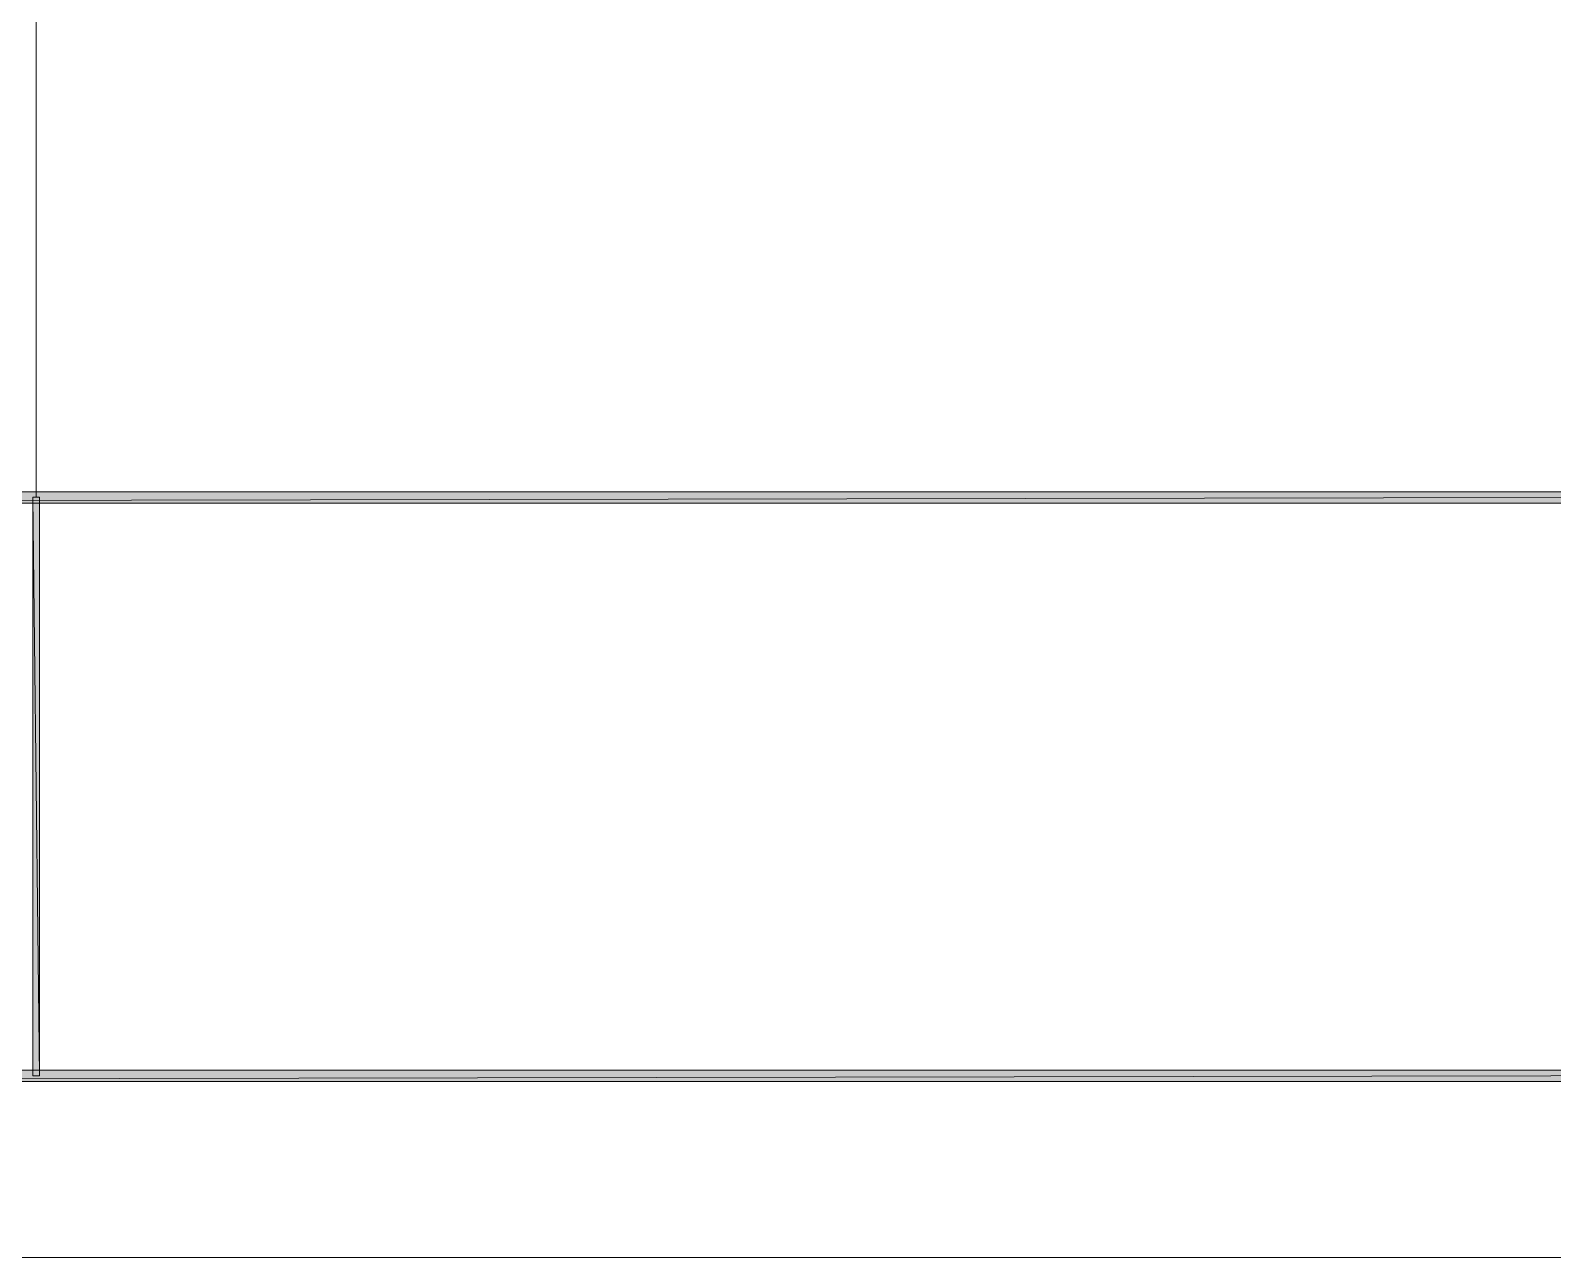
# Model space of a CAD drawing. Header units: millimetres. Extents: x 0 to 420, y 0 to 297.
# Drawn here: x 117.8 to 209.9, y 0 to 74.2 of the extents above; entities that cross this region are included whole.
import ezdxf

# ---------------------------------------------------------------- set-up
doc = ezdxf.new("R2010")
doc.units = ezdxf.units.MM

msp = doc.modelspace()

# ---------------------------------------------------------------- hatches: boundary and pattern name
h = msp.add_hatch(color=7)
h.paths.add_polyline_path([(393.827, 11.345), (394.525, 10.647), (393.827, 45.635), (393.827, 11.345)])
h.paths.add_polyline_path([(394.525, 10.647), (393.827, 45.635), (394.525, 46.334), (394.525, 10.647)])
h.paths.add_polyline_path([(393.827, 45.635), (394.525, 46.334), (26.522, 45.635), (393.827, 45.635)])
h.paths.add_polyline_path([(394.525, 46.334), (26.522, 45.635), (25.823, 46.334), (394.525, 46.334)])
h.paths.add_polyline_path([(26.522, 45.635), (25.823, 46.334), (26.522, 11.345), (26.522, 45.635)])
h.paths.add_polyline_path([(25.823, 46.334), (26.522, 11.345), (25.823, 10.647), (25.823, 46.334)])
h.paths.add_polyline_path([(26.522, 11.345), (25.823, 10.647), (393.827, 11.345), (26.522, 11.345)])
h.paths.add_polyline_path([(25.823, 10.647), (393.827, 11.345), (394.525, 10.647), (25.823, 10.647)])
h = msp.add_hatch(color=7)
h.paths.add_polyline_path([(118.385, 45.995), (117.983, 45.995), (118.385, 10.986), (118.385, 45.995)])
h.paths.add_polyline_path([(117.983, 45.995), (118.385, 10.986), (117.983, 10.986), (117.983, 45.995)])

# ---------------------------------------------------------------- linework, layer by layer
at = {"lineweight": 13}
msp.add_lwpolyline([(0.191, 0), (0.191, 296.968), (420.158, 296.968), (420.158, 0)], close=True, dxfattribs=at)
msp.add_lwpolyline([(118.174, 285.983), (118.174, 45.995)], dxfattribs=at)
at = {"lineweight": 0}
for points in [[(394.525, 46.334), (26.522, 45.635), (25.823, 46.334)], [(393.827, 45.635), (394.525, 46.334), (26.522, 45.635)], [(118.385, 45.995), (117.983, 45.995), (118.385, 10.986)], [(117.983, 45.995), (118.385, 10.986), (117.983, 10.986)], [(26.522, 11.345), (25.823, 10.647), (393.827, 11.345)], [(25.823, 10.647), (393.827, 11.345), (394.525, 10.647)]]:
    msp.add_lwpolyline(points, close=True, dxfattribs=at)

doc.saveas('drawing.dxf')
